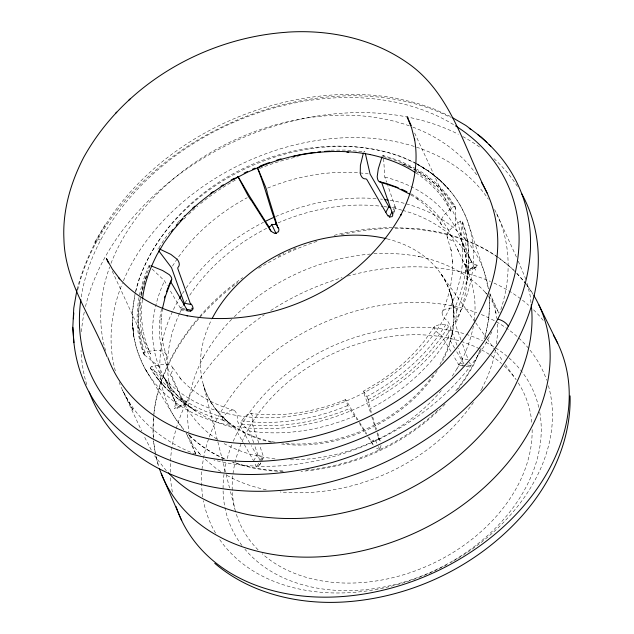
<?xml version="1.0" encoding="UTF-8"?>
<svg xmlns="http://www.w3.org/2000/svg" width="634" height="634" viewBox="0 0 634 634"><rect width="100%" height="100%" fill="white"/><g stroke="black" fill="none" stroke-linecap="round" stroke-linejoin="round"><path stroke-width="0.48" stroke-dasharray="3.17 2.38" d="M497.27 324.077L497.23 336.844L496.319 344.262M464.468 246.697L455.26 227.115L455.664 208.174A7.6 5.555 -25.6 0 0 455.474 206.811L448.84 196.992C439.996 185.77 429.139 176.062 416.609 169.135M455.664 208.657L455.664 208.594A172.155 127.997 -24.8 0 0 402.154 163.667M456.845 310.089L455.267 324.299L460.958 339.8M175.388 403.652L175.396 402.796A2.885 1.371 -78.1 0 0 175.222 401.877M149.798 265.464A1.791 0.737 25.1 0 0 148.99 265.717L149.109 265.947A7.6 3.122 25.1 0 0 149.798 266.771M357.941 419.819L350.927 408.518A12.125 0.705 61.4 0 0 345.847 400.078L345.411 399.682L348.613 407.646A7.6 0.444 61.4 0 0 349.112 408.375M459.198 364.716L459.143 365.2M367.894 398.556L363.615 391.115L363.575 391.741A12.125 0.864 68.1 0 0 366.761 401.06L370.85 413.709M446.994 234.929C449.118 228.731 455.402 225.118 460.244 221.187A1.791 1.078 -25.5 0 1 462.146 220.894L462.289 221.123A7.6 4.565 -25.5 0 1 462.392 222.209L460.704 238.487A163.929 121.887 -24.8 0 1 455.267 324.299M456.805 310.509L456.813 310.462A172.155 127.997 -24.8 0 0 462.368 222.677M142.412 299.922L141.628 306.357L141.58 319.013L143.078 331.328L143.007 330.877L146.026 342.717L150.527 353.994L112.163 270.995M162.51 308.346L161.052 320.233L161.187 318.228C160.545 331.035 162.225 343.977 166.71 356.023M153.476 417.204L153.238 437.476M153.935 413.439C156.543 387.247 167.273 362.489 181.34 340.466L192.538 324.846L199.314 316.96M474.074 320.614C477.291 299.636 472.298 278.183 462.432 259.607M456.979 345.158L448.856 323.023A4.66 2.52 31.2 0 0 447.097 320.756A12.125 6.554 31.2 0 1 442.08 312.261C444.157 307.752 450.6 308.322 454.76 307.767A1.791 0.967 31.2 0 1 456.583 308.695L456.718 308.996M150.345 367.855L150.385 368.116A7.6 4.565 -25.5 0 0 151.138 368.901L164.539 378.07A163.929 121.887 -24.8 0 0 235 428.109L243.163 442.492M161.607 309.067C153.483 340.727 167.899 371.128 181.855 398.612L175.166 401.766L159.094 366.69L144.378 354.81M473.392 326.193C471.03 337.914 467.187 349.326 461.845 360.025M484.566 338.485C488.473 324.442 490.51 309.725 489.028 295.159M495.637 349.833L492.515 362.917L487.887 375.97L482.205 388.008M135.28 292.631L132.641 309.099L132.347 322.928L133.798 336.614L137.269 350.594L142.301 363.306L145.463 369.368L174.921 417.751L183.702 429.48M135.51 291.727L138.157 281.504C174.041 179.699 301.079 120.405 402.384 156.978L415.429 162.978L427.768 170.784L415.429 162.978M76.991 289.706C111.869 157.145 263.681 75.898 394.934 98.001L415.635 102.771L433.608 108.834L450.417 116.434M260.305 463.755L260.479 463.248A2.861 1.918 -26.4 0 0 260.526 462.757M481.095 348.264L473.614 365.002L465.625 378.474L457.225 390.116M149.038 265.733C139.567 286.639 134.923 310.042 138.149 332.913L140.328 343.747L143.538 353.82A7.6 5.555 -25.6 0 0 144.393 354.802M442.096 312.269C449.292 296.165 453.286 278.524 452.43 260.836L452.668 262.825L451.059 249.503L451.297 251.547L447.2 236.91M179.541 313.473C169.516 334.839 164.903 359.121 169.096 382.54L168.953 381.597L171.925 393.27L175.166 401.766M179.929 312.594L181.324 309.868L181.031 309.202M253.671 460.958L256.715 455.22L251.27 445.654M393.048 209.997L394.99 206.692M258.783 463.082L256.516 467.028M260.146 460.522L262.191 456.678L263.356 457.201M261.319 460.419L263.411 456.48L259.631 445.448M393.46 212.144L395.64 208.055L387.746 185.445M261.89 460.649L263.72 457.328L263.459 456.567M393.27 213.713L395.925 208.657L394.99 206.7M105.196 224.547L94.965 241.895M439.964 364.526L446.296 351.783L449.95 341.48L452.414 331.162L451.63 336.82C454.356 321.858 455.006 306.206 450.116 291.616L452.51 301.047L454.007 317.214C454.047 301.594 449.443 286.013 440.471 273.183L475.199 322.088M456.845 369.012L459.071 365.263L463.264 366.056M480.683 390.726L482.704 387.319M454.586 348.098L448.27 337.454L448.175 326.439A7.6 3.122 25.1 0 0 447.953 325.543L447.77 325.337A1.791 0.737 25.1 0 0 445.876 324.505L438.918 324.846L434.694 326.233L424.13 341.385L414.834 352.195L404.484 362.418L393.167 371.96L381.01 380.733L363.544 391.146M185.08 302.783L187.157 299.43M457.019 368.719L452.042 376.477M260.376 463.589L259.512 464.904M170.221 231.616L165.022 238.329L157.906 249.408A7.6 4.105 31.2 0 0 157.985 249.614M189.748 295.23C208.863 266.534 236.189 243.9 266.755 228.24M433.299 374.956C399.658 421.681 340.181 448.595 282.875 443.38M473.455 402.416C430.914 463.391 354.144 498.704 280.173 491.968M176.831 408.447L177.75 407.733A2.861 1.379 27.5 0 0 177.663 406.98M253.695 442.746L249.701 431.041L241.53 423.829A7.6 3.051 -75.8 0 1 240.991 423.076L240.952 422.807A1.791 0.721 -75.8 0 1 241.514 420.817C244.122 418.274 246.927 412.797 251.151 413.645M199.924 316.247C212.469 301.625 227.035 288.732 242.79 277.66M441.256 390.599C423.869 411.387 401.544 427.728 377.301 439.655M222.534 419.367L222.415 419.05A1.791 0.951 -81.9 0 1 222.843 417.093C225.807 414.256 229.468 408.922 234.168 410.261A12.125 6.443 -81.9 0 1 237.441 419.565A4.66 2.473 -81.9 0 0 238.051 422.371L249.709 442.912M177.591 222.859L180.159 219.99M434.464 326.439L434.013 327.461A12.125 4.985 25.1 0 0 439.885 334.324A4.66 1.918 25.1 0 1 441.858 336.178L451.329 352.147M231.679 319.338C220.069 331.059 210.306 344.531 202.325 358.963L203.229 357.418C191.381 380.043 184.763 406.236 188.924 431.754M234.35 316.707C270.449 280.917 319.504 258.41 370.129 254.091M445.1 404.112C407.519 443.221 355.048 467.504 300.984 471.339M455.41 206.763L455.244 206.573A1.791 1.308 -25.6 0 0 453.342 206.747C448.476 210.916 442.152 215.148 440.701 221.789A12.125 8.86 -25.6 0 0 446.574 228.723A4.66 3.408 -25.6 0 1 448.571 230.269L458.802 252.023M185.889 404.056L177.671 408.082M277.882 256.461L283.85 253.378M475.872 267.469L467.084 271.669M465.364 270.9L477.315 265.274M186.127 402.82L174.168 408.454A6.261 3.067 28.6 0 0 177.686 408.09M475.746 270.243L474.137 267.239L467.456 270.393L468.93 274.673L467.504 270.504M288.232 251.429L296.181 248.029M372.863 441.716L373.481 441.454C347.052 453.476 318.086 460.149 289.001 459.785M278.175 222.859C311.009 208.729 347.472 201.921 383.11 206.478M345.451 399.674C315.439 411.846 282.36 417.727 250.097 413.328M150.298 367.863A1.791 1.078 -25.5 0 1 151.748 366.603C157.811 365.342 164.594 362.822 170.665 365.152A12.125 7.291 -25.5 0 1 171.505 372.737A4.66 2.805 -25.5 0 0 171.235 374.916L184.312 403.739L177.623 406.893L164.539 378.07C172.258 391.582 183.408 402.947 196.366 411.498C178.574 400.094 161.155 386.962 150.472 368.275M334.166 235.365C353.471 230.285 373.45 227.669 393.413 227.622M143.514 353.756L143.474 353.566A1.791 1.308 -25.6 0 1 144.829 352.147C151.106 351.062 158.381 348.874 164.38 352.013A12.125 8.86 -25.6 0 1 165.894 361A4.66 3.408 -25.6 0 0 165.791 363.536M394.356 227.598L417.616 228.644L436.311 231.489C458.065 236.038 479.185 244.138 497.508 256.841M373.878 253.703L389.561 253.354L404.857 254.313L419.629 256.556L417.901 256.247C444.062 261.541 469.366 273.896 487.023 294.295M331.099 150.163L345.728 150.076L364.819 151.891A7.6 4.034 -81.9 0 1 364.954 152.168M260.225 456.512L259.789 456.496M283.311 471.569L269.87 470.729L254.313 468.352L240.096 464.809L232.052 461.932M275.021 458.913L263.379 457.217M384.093 206.605L388.008 207.136M275.14 442.207L271.273 441.621L272.137 441.771C253.545 438.015 235.689 429.733 221.924 416.506L229.032 422.949L215.75 409.398L217.605 411.751L210.567 401.663L211.756 403.945L206.422 393.389L203.348 384.632L217.652 441.034M459.642 363.401L464.651 364.399M467.512 364.97L471.094 365.683L469.437 362.244M184.692 308.893L180.397 308.037L181.324 309.891L187.529 311.072M185.39 309.994L180.991 309.115L169.666 289.698M465.071 365.834L458.667 364.558L453.429 355.69M257.951 456.187C246.19 453.508 234.818 449.268 224.151 443.657M266.209 489.805C252.007 486.706 238.035 481.967 225.514 474.517M401.75 210.123L395.925 208.657L395.679 208.134M402.685 210.377C424.677 216.321 445.401 227.939 460.45 245.231L459.824 244.518L467.068 254.179L471.641 262.024A2.861 1.379 27.4 0 0 472.314 262.888L472.79 263.292M234.168 410.261C213.381 404.674 193.695 393.873 179.485 377.492L180.88 378.989L172.036 366.595M466.045 366.626L466.402 366.729A6.697 4.493 -25.1 0 0 471.117 365.778M224.024 458.731C210.86 452.89 198.474 444.894 188.512 434.433M415.769 168.644L399.84 160.854L383.293 155.576M417.029 163.937C428.901 170.411 439.655 178.851 448.539 189.067L438.403 178.693C452.224 191.048 463.05 206.843 468.661 224.571L484.289 271.938L488.339 288.771A171.703 127.664 -24.8 0 0 389.244 200.193M415.745 172.844L419.692 175.309L429.598 183.281L438.268 192.205L437.975 191.864L445.322 201.667L451.273 212.255L413.725 131.048M411.244 193.956C426.539 202.579 439.719 215.045 448.571 230.269M410.769 194.789L417.838 199.219L416.229 198.03C426.619 205.622 435.669 215.077 442.255 226.164M216.963 439.156C203.316 430.438 192.023 418.083 184.351 403.826M220.735 471.522L216.757 469.025L204.742 458.913M222.518 419.391A7.6 4.034 -81.9 0 0 223.287 420.144L235 428.109M184.383 401.116L184.938 401.528M184.185 400.973L181.91 398.723M498.316 257.349L510.616 267.231L515.64 272.152M459.048 365.247L458.715 364.661M241.705 423.995L241.736 424.019A172.155 127.997 -24.8 0 0 349.286 408.629L357.156 419.763M152.128 269.03L164.531 280.878L167.265 285.585M188.29 434.274L191.761 437.737L188.401 434.298M200.701 454.76L198.014 451.987L199.504 453.69L192.118 443.832L186.127 433.188L195.66 453.817M166.346 470.737L154.53 455.783M516.861 273.452L525.657 283.517M486.524 293.724L485.533 292.591L487.808 295.618M488.37 296.379L492.919 302.45L498.903 313.093L489.781 293.36M526.22 284.206L533.178 294.493M475.769 322.888L486.587 338.12M487.15 338.921L503.095 361.372M505.369 364.574L515.046 378.205M359.526 422.331L366.634 433.608M369.012 437.357L373.751 446.074M359.526 423.528L366.246 434.179M367.823 436.683L373.355 445.448M145.463 369.368L149.045 375.201M464.025 364.059L456.686 351.648M244.328 444.545L253.275 460.268M151.288 450.029L143.76 435.471M126.19 397.185L133.489 411.054L122.505 390.124L141.659 430.993M377.048 433.482L379.164 439.37M378.371 437.714L380.598 442.366M375.486 440.345L377.072 443.673M378.403 446.439L379.726 449.213M256.501 467.028L254.503 462.765M462.392 242.077L471.609 261.945L464.92 265.091L456.543 247.03M468.28 254.654L474.137 267.239M496.699 213.769L516.662 257.547M518.295 261.153L525.998 279.681M489.931 294.152L493.07 301.998L496.105 313.909L495.764 311.659L496.573 318.347M195.795 453.873L191.959 444.283L189.629 435.122M462.582 344.222L468.241 359.716L461.837 358.44L458.065 348.114M383.625 158.666L384.806 177.068L386.613 182.227M460.704 238.487C466.37 252.918 468.225 268.689 466.703 284.087C469.635 263.158 470.119 241.316 462.344 221.298M259.694 460.268L254.583 445.337M258.743 442.857L252.752 425.303A4.66 1.87 -75.8 0 1 252.609 422.585A12.125 4.866 -75.8 0 0 251.151 413.637M367.91 398.588A7.6 0.539 68.1 0 1 368.124 399.412L371.453 413.011M372.784 417.251L376.541 429.266M371.738 416.538L376.382 431.366M377.65 432.792L380.519 441.969M527.052 283.311L530.095 295.27L531.023 302.909M217.89 441.993L229.524 487.879M230.499 491.707L234.857 508.912M368.188 399.682L368.195 399.713A172.155 127.997 -24.8 0 0 448.183 326.724L448.183 326.724M155.187 452.391L153.563 440.971M155.909 455.862L158.603 466.149A206.874 153.816 -24.8 0 1 237.774 282.495M387.12 238.867A132.062 98.191 -24.8 0 1 442.651 361.087M437.159 370.755A132.062 98.191 -24.8 0 1 281.544 443.982M271.431 442.278A132.062 98.191 -24.8 0 1 211.613 319.568M518.279 382.904A156.265 116.18 -24.8 0 1 531.736 422.252M532.14 429.583A156.265 116.18 -24.8 0 1 430.51 564.561A156.265 116.18 -24.8 0 1 262.151 553.696M258.078 549.844A156.265 116.18 -24.8 0 1 294.62 376.81A156.265 116.18 -24.8 0 1 501.549 363.559M504.157 365.929A156.265 116.18 -24.8 0 1 516.163 379.75M105.585 350.602A206.835 153.785 -24.8 0 1 109.674 266.977M111.013 263.379A206.835 153.785 -24.8 0 1 409.231 125.801M412.829 127.117A206.835 153.785 -24.8 0 1 477.125 175.507M86.755 384.64A238.273 177.163 -24.8 0 1 81.025 350.261M81.421 331.693A238.273 177.163 -24.8 0 1 84.425 311.31M85.503 306.547A238.273 177.163 -24.8 0 1 458.342 134.242M462.709 136.532A238.273 177.163 -24.8 0 1 481.079 148.11M493.973 158.651A238.273 177.163 -24.8 0 1 517.661 186.848M77.728 289.722A238.273 177.163 -24.8 0 1 450.568 117.425M95.346 243.955A9.225 4.406 28 0 1 100.758 239.945M81.239 296.918A229.04 170.292 -24.8 0 1 227.868 124.906A229.04 170.292 -24.8 0 1 453.849 124.811M448.27 337.454A163.929 121.887 -24.8 0 1 370.121 408.771M354.778 415.999A163.929 121.887 -24.8 0 1 249.701 431.041M159.094 366.69A163.929 121.887 -24.8 0 1 164.531 280.878M172.527 266.082A163.929 121.887 -24.8 0 1 247.212 197.705M267.596 188.1A163.929 121.887 -24.8 0 1 368.195 173.867M384.806 177.068A163.929 121.887 -24.8 0 1 455.26 227.115M223.62 420.405A172.155 127.997 -24.8 0 1 151.502 369.186M144.79 355.167A172.155 127.997 -24.8 0 1 146.723 275.996M183.82 219.19A172.155 127.997 -24.8 0 1 185.857 217.105M188.647 214.363A172.155 127.997 -24.8 0 1 197.768 206.058M200.606 203.665A172.155 127.997 -24.8 0 1 237.29 179.026M259.639 168.493A172.155 127.997 -24.8 0 1 298.416 156.59M157.818 249.114A1.791 0.967 31.2 0 1 158.484 248.742M460.244 221.187A170.863 127.046 -24.8 0 1 454.76 307.767M445.868 324.489A170.863 127.046 -24.8 0 1 367.023 396.432M347.527 405.625A170.863 127.046 -24.8 0 1 241.506 420.794M222.827 417.069A170.863 127.046 -24.8 0 1 151.748 366.587M144.829 352.124A170.863 127.046 -24.8 0 1 140.003 299.01M140.851 294.366A170.863 127.046 -24.8 0 1 149.925 266.399M383.15 156.487A170.863 127.046 -24.8 0 1 453.326 206.732M259.892 456.171A2.916 1.014 -0.2 0 1 262.349 456.258M259.995 455.458A4.042 1.419 -1.9 0 1 257.38 455.109M446.986 234.929A12.125 7.291 -25.5 0 0 452.193 240.452A4.66 2.805 -25.5 0 1 454.015 241.641M466.101 269.949A3.091 0.658 -84.7 0 1 466.149 269.125M466.339 271.606A2.916 1.807 -70.3 0 1 465.602 271.511M467.084 270.219A4.248 2.068 64.1 0 1 466.679 271.986M465.197 264.338A3.994 1.68 -83.7 0 1 465.618 269.339M459.713 363.361A3.091 0.444 -51.2 0 1 460.704 362.101M459.111 364.827A2.916 1.038 -50.2 0 1 458.897 364.415M462.123 358.368A3.994 2.655 -32.8 0 1 461.195 361.887M375.994 439.877A3.091 0.626 -11.7 0 1 376.976 439.79M373.038 441.565A2.916 0.705 -25.2 0 1 374.171 440.559M373.688 440.004A4.248 1.371 -45.7 0 1 371.461 441.185M378.149 437.793A3.994 2.076 22.6 0 1 377.563 439.917M185.516 402.653A3.091 1.577 54.4 0 1 185.683 403.692M185.191 401.314A2.916 1.783 20.1 0 1 186.198 402.249M185.754 403.501A3.994 1.68 -83.8 0 1 184.248 404.444M489.036 294.58A171.703 127.664 -24.8 0 1 484.035 338.873M480.057 350.063A171.703 127.664 -24.8 0 1 454.768 392.081M437.864 410.238A171.703 127.664 -24.8 0 1 305.54 470.151M282.724 470.888A171.703 127.664 -24.8 0 1 233.352 462.115M224.65 458.715A171.703 127.664 -24.8 0 1 188.211 434.33M183.559 429.329A171.703 127.664 -24.8 0 1 178.931 299.319M182.481 293.518A171.703 127.664 -24.8 0 1 184.09 291.054M186.15 288.034A171.703 127.664 -24.8 0 1 263.506 222.296M275.639 216.574A171.703 127.664 -24.8 0 1 376.786 198.688M380.511 199.036A171.703 127.664 -24.8 0 1 382.468 199.258M260.423 463.779A6.261 4.264 -25.6 0 1 256.722 466.886M135.795 291.481A177.615 132.062 -24.8 0 1 414.161 162.732A177.615 132.062 -24.8 0 1 360.992 406.236A177.615 132.062 -24.8 0 1 134.812 295.983M394.705 206.7A6.261 4.105 -25.6 0 1 392.272 207.532M474.192 267.35A2.885 1.371 -78.1 0 0 474.636 267.786L475.064 267.841A6.697 3.17 -78.4 0 0 477.481 265.226M477.259 265.163A6.261 2.908 27.4 0 1 472.774 263.308M379.56 449.308A6.697 3.186 28.5 0 1 375.439 447.699M381.002 445.353A6.261 3.011 -79.3 0 1 379.711 449.181M175.515 403.636A6.697 3.138 -78.3 0 1 173.962 408.415M182.354 306.697A6.697 4.462 -25 0 1 180.325 307.862M363.757 152.16A1.791 0.951 -81.9 0 1 364.645 151.645M456.749 309.004A7.6 4.105 31.2 0 1 456.821 310.081M383.308 155.552A7.6 3.051 -75.8 0 1 383.411 156.123M382.302 156.146A1.791 0.721 -75.8 0 1 383.19 155.338M494.599 209.592A206.843 153.793 -24.8 0 1 499.917 312.388M491.889 331.717A206.843 153.793 -24.8 0 1 213.967 460.038M195.708 454.237A206.843 153.793 -24.8 0 1 119.152 382.397M115.325 370.842A206.843 153.793 -24.8 0 1 122.307 283.438M123.416 280.767A206.843 153.793 -24.8 0 1 300.072 143.664A206.843 153.793 -24.8 0 1 488.323 199.139M486.016 342.447A165.751 123.234 -24.8 0 1 538.995 408.344M539.74 412.124A165.751 123.234 -24.8 0 1 434.338 570.56A165.751 123.234 -24.8 0 1 244.93 549.226M241.926 545.454A165.751 123.234 -24.8 0 1 226.267 462.146M227.21 458.493A165.751 123.234 -24.8 0 1 232.139 443.943M233.264 441.224A165.751 123.234 -24.8 0 1 482.522 340.727M172.369 492.032A207.857 154.545 -24.8 0 1 170.483 477.006M170.269 472.267A207.857 154.545 -24.8 0 1 264.323 314.781M270.718 310.525A207.857 154.545 -24.8 0 1 342.027 277.668M347.527 276.091A207.857 154.545 -24.8 0 1 490.447 281.488M493.997 283.065A207.857 154.545 -24.8 0 1 528.645 305.279M533.566 309.828A207.857 154.545 -24.8 0 1 543.742 321.073M548.402 385.694A182.83 135.938 -24.8 0 1 546.12 454.19A182.83 135.938 -24.8 0 1 535.429 479.288A182.83 135.938 -24.8 0 1 450.798 562.54M446.661 564.807A182.83 135.938 -24.8 0 1 418.281 577.717M415.508 578.747A182.83 135.938 -24.8 0 1 218.556 537.886M215.568 533.099A182.83 135.938 -24.8 0 1 203.427 500.717M202.785 497.008A182.83 135.938 -24.8 0 1 286.243 343.256A182.83 135.938 -24.8 0 1 476.784 312.752M481.372 314.551A182.83 135.938 -24.8 0 1 546.682 380.241M258.743 268.269A206.874 153.816 -24.8 0 1 318.514 240.865M341.235 234.643A206.874 153.816 -24.8 0 1 390.235 228.43M395.133 228.359A206.874 153.816 -24.8 0 1 533.368 294.683M415.698 171.212A168.081 124.977 -24.8 0 1 354.826 397.233A168.081 124.977 -24.8 0 1 141.041 299.755M141.612 295.959A168.081 124.977 -24.8 0 1 144.346 283.572M145.622 279.245A168.081 124.977 -24.8 0 1 146.47 276.646M401.972 163.834A168.081 124.977 -24.8 0 1 409.009 167.328M433.41 174.881L427.411 170.181L438.768 179.295L433.41 174.881M165.625 387.826L156.21 376.937L165.625 387.826M133.798 336.614L132.577 323.602L133.798 336.614"/><path stroke-width="0.95" d="M570.077 395.885C571.282 441.272 550.344 484.741 520.284 517.804L519.111 519.056C473.947 567.898 409.421 598.187 343.034 602.038L341.377 602.118C296.506 604.368 249.471 592.948 214.767 563.333M489.06 144.52A238.273 177.163 -24.8 0 1 374.258 446.819A238.273 177.163 -24.8 0 1 73.251 333.444L72.815 327.303L73.766 308.108L76.991 289.706M142.523 299.002C144.243 283.469 149.893 268.642 156.923 254.789L164.182 242.553L172.947 230.411L182.941 218.785M162.51 308.346L165.363 296.363L171.703 279.594M363.369 153.127L360.405 165.371L360.223 173.296A12.125 6.443 -81.9 0 0 365.477 178.867A4.66 2.473 -81.9 0 1 367.054 179.874L385.813 212.358L388.864 206.621L370.105 174.136L365.414 153.753M164.38 297.893L164.991 296.157M166.528 291.814L168.073 287.471M382.017 156.844L378.268 168.929L377.198 176.68A12.125 4.866 -75.8 0 0 380.646 181.895A4.66 1.87 -75.8 0 1 381.747 182.806L392.589 213.785M168.375 286.608L170.689 281.33M184.05 304.764L184.312 304.09A2.885 1.934 -24.7 0 0 184.28 303.282M389.3 217.05L392.026 211.922M487.118 193.029C463.961 147.888 451.051 92.168 406.434 62.172C372.087 38.444 329.244 29.529 287.979 32.112L286.219 32.279C204.069 38.135 123.923 84.774 83.648 157.478C70.699 182.584 62.481 210.694 63.923 239.145C64.858 282.019 91.954 318.102 107.035 356.649M275.418 224.024L275.647 223.667A2.885 1.363 28.6 0 0 275.608 223.041M115.436 113.431L116.751 112.147M128.948 100.085L130.018 99.039M233.209 179.565L247.736 172.06L262.777 165.632M190.343 311.286L190.517 311.231A3.091 2.671 -86.7 0 0 191.714 310.2M293.835 156.233C318.839 150.821 344.896 149.703 370.09 154.545L369.741 154.49C385.63 157.945 401.33 163.318 414.953 172.345M269.339 226.853L269.03 226.798A2.861 1.323 -79.3 0 1 268.523 226.259M186.119 309.178L191.848 310.319M186.594 310.232L187.395 310.398L170.942 282.154A4.66 1.918 25.1 0 1 170.99 280.711A12.125 4.985 25.1 0 0 169.286 274.673L162.645 270.552L150.916 265.765M382.223 182.338L385.947 183.377M379.362 181.728L396.464 187.458L409.984 194.297M390.068 207.556L389.577 207.373A2.861 1.918 -26.4 0 1 388.896 206.708M386.875 183.63L398.215 187.688M159.205 248.829L170.855 254.385L177.362 259.48A12.125 6.554 31.2 0 1 178.202 267.136A4.66 2.52 31.2 0 0 177.94 268.998L190.644 304.447L184.24 303.171L171.529 267.722L158.801 250.874M401.71 189.257L406.949 191.777M452.05 117.393L465.911 125.5L481.301 137.11L490.787 146.216M168.367 472.813C189.439 495.4 218.841 508.547 248.718 514.792L249.558 514.919C345.387 532.124 448.769 486.627 503.293 406.473L503.697 405.815C522.891 376.152 535.342 340.466 531.252 304.819M387.968 216.012L385.892 212.525M237.901 176.569L247.799 195.209A12.125 0.705 61.4 0 0 251.326 200.399L270.861 231.117L268.491 226.164L249.677 196.405L238.653 177.583A7.6 0.444 61.4 0 0 238.083 176.632M538.718 304.574L557.746 343.39M271.764 224.507L276.004 233.375M411.252 125.69L407.131 116.767L411.632 128.036L414.644 139.876L414.477 138.751C419.217 164.975 412.932 192.086 400.617 215.386L401.068 214.609C359.953 288.074 269.458 330.393 186.681 315.645L187.545 315.803C161.583 310.541 136.468 298.281 118.938 278.033L119.683 278.889L112.337 269.085L106.385 258.498L108.446 262.959M161.274 473.653L181.712 520.609M191.983 308.108L192.07 308.528M72.815 327.303L73.924 342.669M212.453 317.943A132.062 98.191 -24.8 0 1 386.233 238.653M481.586 182.465A206.835 153.785 -24.8 0 1 365.073 418.511A206.835 153.785 -24.8 0 1 107.883 357.576M521.6 193.513A238.273 177.163 -24.8 0 1 383.142 463.129A238.273 177.163 -24.8 0 1 89.204 391.963M73.378 318.815A238.273 177.163 -24.8 0 1 73.821 312.942M469.255 128.44A238.273 177.163 -24.8 0 1 470.888 129.566M478.012 134.868A238.273 177.163 -24.8 0 1 486.928 142.499M497.722 319.108A9.233 4.406 28 0 1 508.317 326.312M455.458 125.809A229.04 170.292 -24.8 0 1 371.144 433.894A229.04 170.292 -24.8 0 1 80.827 299.731M346.877 152.223A172.155 127.997 -24.8 0 1 348.763 152.295M171.275 231.576A170.863 127.046 -24.8 0 1 173.027 229.389M180.452 220.846A170.863 127.046 -24.8 0 1 183.067 218.072M185.065 216.012A170.863 127.046 -24.8 0 1 238.051 176.878M314.86 152.39A170.863 127.046 -24.8 0 0 257.547 167.693L265.519 186.856A12.125 0.864 68.1 0 1 267.152 192.942L277.93 227.891C269.838 208.871 265.86 188.266 257.848 169.143L257.666 168.628A7.6 0.539 68.1 0 1 257.356 167.725M317.745 152.057A170.863 127.046 -24.8 0 1 320.63 151.764M324.457 151.431A170.863 127.046 -24.8 0 1 330.187 151.082M390.988 216.638A2.916 2.576 -81.4 0 1 389.728 217.145M392.644 213.896A4.042 3.313 14.8 0 1 391.788 216.86M389.395 216.654A3.091 2.029 65 0 1 388.428 215.6M192.221 308.512A2.916 2.56 31.7 0 1 192.15 309.986M190.66 303.615A4.042 1.934 69.1 0 1 193.101 309.059M190.287 310.906A3.994 2.655 -32.8 0 1 187.339 310.565M275.972 233.272A3.091 2.861 11.4 0 1 274.245 233.193M277.423 231.973A2.916 2.885 -21.9 0 1 276.448 233.161M278.326 227.725A4.248 3.59 -63.9 0 1 278.302 232.028M273.991 232.892A3.994 2.076 22.6 0 1 271.273 231.164M179.422 298.487A171.703 127.664 -24.8 0 1 181.435 295.167M266.026 221.036A171.703 127.664 -24.8 0 1 273.064 217.716M384.418 199.496A171.703 127.664 -24.8 0 1 388.285 200.043M390.829 207.667A6.261 4.105 -25.6 0 1 390.037 207.619M184.201 304.796A6.697 4.462 -25 0 1 183.828 305.295M275.536 224.111A6.697 3.162 28.3 0 1 271.891 224.333M271.709 224.404A6.261 2.845 -78.1 0 1 269.331 226.948M553.339 335.077A207.857 154.545 -24.8 0 1 433.006 573.001A207.857 154.545 -24.8 0 1 176.117 506.637M533.852 295.492A206.874 153.816 -24.8 0 1 416.276 532.314A206.874 153.816 -24.8 0 1 159.483 468.819M176.22 225.276A168.081 124.977 -24.8 0 1 177.441 223.857M183.797 216.876A168.081 124.977 -24.8 0 1 185.12 215.512M192.681 208.166A168.081 124.977 -24.8 0 1 194.828 206.216M210.75 193.315A168.081 124.977 -24.8 0 1 213.143 191.579M220.941 186.277A168.081 124.977 -24.8 0 1 223.263 184.787M231.125 180.048A168.081 124.977 -24.8 0 1 234.334 178.233M244.138 173.114A168.081 124.977 -24.8 0 1 247.466 171.513M252.506 169.215A168.081 124.977 -24.8 0 1 255.05 168.105M260.162 165.997A168.081 124.977 -24.8 0 1 269.656 162.463M276.63 160.172A168.081 124.977 -24.8 0 1 281.021 158.857"/></g></svg>
